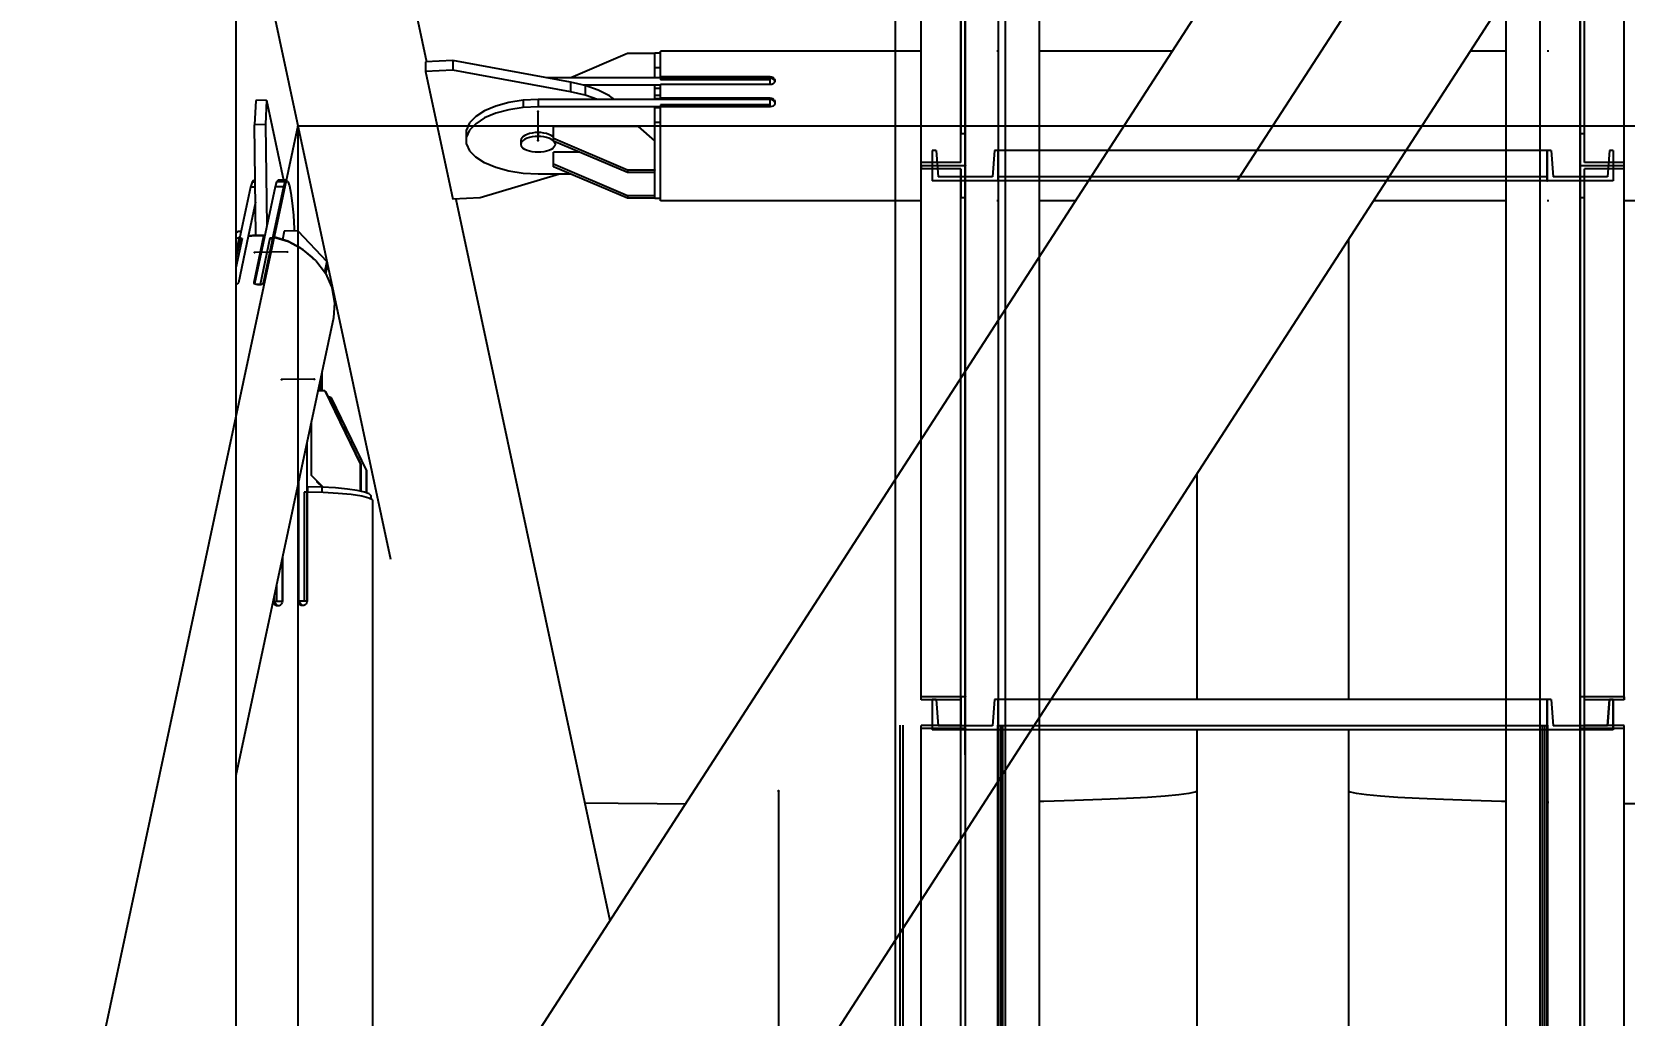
# Model space of a CAD drawing. Header units: millimetres. Extents: x 150209.93 to 150215.05, y 136675.65 to 136679.93.
# Drawn here: x 150211.3041 to 150211.3621, y 136678.6645 to 136678.7003 of the extents above; entities that cross this region are included whole.
import ezdxf

# ---------------------------------------------------------------- set-up
doc = ezdxf.new("R2010")
doc.units = ezdxf.units.MM
doc.header["$LTSCALE"] = 0.25
for name, pattern in [('CENTER', [50.8, 31.75, -6.35, 6.35, -6.35]), ('XKITLINE00', [0]), ('XKITLINE02', [4, 2, -2]), ('XKITLINE03', [6, 3, -1, 1, -1])]:
    doc.linetypes.add(name, pattern=pattern)
doc.styles.add('ROMANS', font='romans.shx')
doc.dimstyles.new('MD300', dxfattribs={"dimtxt": 2.5, "dimasz": 2.5, "dimexe": 1, "dimexo": 1, "dimgap": 0.5, "dimtad": 1, "dimdec": 1, "dimlfac": 50, "dimrnd": 0.5, "dimdsep": 46, "dimtxsty": 'ROMANS', "dimcen": 1, "dimclrd": 146, "dimclre": 146, "dimclrt": 30, "dimadec": 1, "dimazin": 2, "dimtfac": 1, "dimtdec": 1, "dimtmove": 0, "dimatfit": 1, "dimfxl": 1, "dimtolj": 1, "dimtzin": 0, "dimlwd": -1, "dimlwe": -1, "dimarcsym": 0})

# ---------------------------------------------------------------- blocks, each defined once
blk = doc.blocks.new('çatıı')
at = {"color": 8, "linetype": 'CENTER'}
for p, q in [((12015, 16877.2), (12015, 15209.12)), ((11840, 15740.27), (12015, 14920.27)), ((12370, 15740.27), (11840, 14920.27)), ((11971.21, 15327.62), (11971.21, 15332.93)), ((11927.5, 15330.27), (11840, 14920.27)), ((11927.5, 15330.27), (11927.5, 14510.27)), ((11927.5, 15330.27), (12282.5, 15330.27)), ((11925.57, 15307.31), (11919.6, 15307.23)), ((11930.48, 15284.13), (11924.51, 15284.06)), ((12015, 15209.12), (12015, 13540.01))]:
    blk.add_line(p, q, dxfattribs=at)
at = {"color": 8, "linetype": 'XKITLINE00'}
for p, q in [((11916.2, 15704.03), (11916.2, 15132.31)), ((12223.64, 15555.83), (11947.88, 15129.19)), ((12262.11, 15531.36), (11986.35, 15104.72)), ((11916.2, 15504.65), (11950.92, 15341.95)), ((11955.69, 15342.18), (11950.72, 15341.95)), ((11950.72, 15341.95), (11950.72, 15340.18)), ((11977.15, 15338.25), (11955.69, 15342.18)), ((11955.69, 15342.18), (11955.69, 15340.41)), ((11987.51, 15343.45), (11977.16, 15339.05)), ((11992.51, 15343.45), (11987.51, 15343.45)), ((11993.51, 15343.52), (11992.51, 15343.52)), ((11992.51, 15342.28), (11992.51, 15343.52)), ((11992.51, 15339.05), (11992.51, 15342.28)), ((11993.51, 15339.05), (11993.51, 15343.92)), ((12041.01, 15343.92), (11993.51, 15343.92)), ((12055.01, 15343.92), (12054.73, 15343.92)), ((12086.67, 15343.92), (12062.51, 15343.92)), ((12147.49, 15343.92), (12140.95, 15343.92)), ((12155.27, 15343.92), (12154.99, 15343.92)), ((11955.69, 15340.41), (11950.72, 15340.18)), ((11950.72, 15340.18), (11955.68, 15316.92)), ((11977.15, 15336.48), (11955.69, 15340.41)), ((11993.51, 15339.05), (11972.8, 15339.05)), ((11979.82, 15337.63), (11977.15, 15338.25)), ((11977.15, 15338.25), (11977.15, 15336.48)), ((11993.51, 15340.88), (11992.51, 15340.88)), ((12013.51, 15339.22), (11993.51, 15339.22)), ((11993.51, 15339.05), (11993.51, 15338.65)), ((12013.51, 15338.93), (11993.51, 15338.93)), ((12013.51, 15338.65), (11993.51, 15338.65)), ((12013.51, 15339.22), (12013.51, 15338.93)), ((12013.77, 15339.18), (12013.51, 15339.22)), ((12013.51, 15337.82), (12013.51, 15338.93)), ((12013.77, 15338.9), (12013.53, 15338.93)), ((12014.01, 15339.1), (12013.77, 15339.18)), ((12014.01, 15338.81), (12013.77, 15338.9)), ((12014.2, 15338.94), (12014.01, 15339.1)), ((12014.04, 15338.79), (12014.01, 15338.81)), ((12014.2, 15338.66), (12014.04, 15338.79)), ((12014.2, 15338.94), (12014.32, 15338.74)), ((12014.2, 15338.66), (12014.32, 15338.46)), ((12014.32, 15338.31), (12014.2, 15338.11)), ((12014.32, 15338.74), (12014.36, 15338.53)), ((12014.36, 15338.53), (12014.32, 15338.31)), ((12014.32, 15338.46), (12014.33, 15338.38)), ((11979.82, 15335.86), (11977.15, 15336.48)), ((11993.51, 15337.72), (11979.41, 15337.72)), ((11982.19, 15336.79), (11979.82, 15337.63)), ((11979.82, 15337.63), (11979.82, 15335.86)), ((11982.05, 15335.07), (11979.82, 15335.86)), ((11984.2, 15335.76), (11982.19, 15336.79)), ((11985.12, 15335.07), (11984.2, 15335.76)), ((11993.51, 15337.67), (11992.51, 15337.67)), ((11992.51, 15336.47), (11992.51, 15337.67)), ((11993.51, 15337.08), (11992.51, 15337.08)), ((11992.51, 15335.07), (11992.51, 15336.47)), ((11993.51, 15335.84), (11992.51, 15335.84)), ((11993.51, 15335.34), (11993.51, 15337.82)), ((12013.51, 15337.82), (11993.51, 15337.82)), ((11993.51, 15335.34), (11993.51, 15335.07)), ((12013.51, 15335.34), (11993.51, 15335.34)), ((12013.77, 15337.85), (12013.51, 15337.82)), ((12013.51, 15335.34), (12013.51, 15335.07)), ((12013.77, 15335.3), (12013.51, 15335.34)), ((12014.01, 15337.95), (12013.77, 15337.85)), ((12014.2, 15338.11), (12014.01, 15337.95)), ((11919.8, 15334.91), (11919.61, 15330.5)), ((11921.79, 15334.94), (11919.8, 15334.91)), ((11921.79, 15334.94), (11921.6, 15330.53)), ((11921.79, 15334.94), (11924.87, 15320.4)), ((11961.48, 15333.05), (11959.87, 15332.01)), ((11963.51, 15333.9), (11961.48, 15333.05)), ((11963.51, 15332.58), (11961.48, 15331.72)), ((11965.88, 15334.54), (11963.51, 15333.9)), ((11965.88, 15333.22), (11963.51, 15332.58)), ((11968.49, 15334.94), (11965.88, 15334.54)), ((11968.49, 15333.61), (11965.88, 15333.22)), ((11971.21, 15335.07), (11968.49, 15334.94)), ((11968.49, 15334.94), (11968.49, 15333.61)), ((11971.21, 15333.75), (11968.49, 15333.61)), ((12013.51, 15335.07), (11971.21, 15335.07)), ((11971.21, 15335.07), (11971.21, 15333.75)), ((11993.51, 15333.75), (11971.21, 15333.75)), ((11993.51, 15335.19), (11992.51, 15335.19)), ((11992.51, 15328.16), (11992.51, 15333.55)), ((11993.51, 15333.55), (11992.51, 15333.55)), ((11993.51, 15335.19), (11993.51, 15335.07)), ((12013.51, 15334.14), (11993.51, 15334.14)), ((11993.51, 15334.14), (11993.51, 15333.75)), ((11993.51, 15316.63), (11993.51, 15333.74)), ((12013.51, 15333.74), (11993.51, 15333.74)), ((12013.51, 15333.74), (12013.51, 15335.07)), ((12013.77, 15335.02), (12013.51, 15335.06)), ((12013.77, 15333.81), (12013.51, 15333.74)), ((12013.77, 15335.3), (12013.77, 15335.02)), ((12014.01, 15335.19), (12013.77, 15335.3)), ((12014.01, 15334.91), (12013.77, 15335.02)), ((12014.01, 15333.9), (12013.77, 15333.81)), ((12014.2, 15335.01), (12014.01, 15335.19)), ((12014.2, 15334.73), (12014.01, 15334.91)), ((12014.2, 15334.08), (12014.01, 15333.9)), ((12014.2, 15335.01), (12014.32, 15334.79)), ((12014.2, 15334.73), (12014.32, 15334.51)), ((12014.32, 15334.3), (12014.2, 15334.08)), ((12014.32, 15334.79), (12014.36, 15334.55)), ((12014.36, 15334.55), (12014.32, 15334.3)), ((12014.32, 15334.51), (12014.34, 15334.41)), ((11921.6, 15330.53), (11919.61, 15330.5)), ((11919.85, 15310.34), (11919.61, 15330.5)), ((11921.6, 15330.53), (11921.82, 15311.99)), ((11958.75, 15330.84), (11958.18, 15329.59)), ((11958.18, 15326.98), (11958.18, 15329.59)), ((11959.87, 15332.01), (11958.75, 15330.84)), ((11959.87, 15330.68), (11958.75, 15329.51)), ((11961.48, 15331.72), (11959.87, 15330.68)), ((11989.51, 15330.19), (11974.01, 15330.19)), ((11974.01, 15327.52), (11974.01, 15330.19)), ((11992.51, 15327.54), (11989.51, 15330.19)), ((11993.51, 15330.87), (11992.51, 15330.87)), ((11958.75, 15329.51), (11958.18, 15328.26)), ((11958.18, 15326.98), (11958.75, 15325.73)), ((11968.16, 15327.87), (11968.11, 15327.62)), ((11968.11, 15327.62), (11968.11, 15326.92)), ((11968.16, 15327.17), (11968.11, 15326.92)), ((11968.11, 15326.92), (11968.16, 15326.66)), ((11968.3, 15328.12), (11968.16, 15327.87)), ((11968.3, 15327.41), (11968.16, 15327.17)), ((11968.16, 15326.66), (11968.3, 15326.42)), ((11968.53, 15328.35), (11968.3, 15328.12)), ((11968.53, 15327.64), (11968.3, 15327.41)), ((11968.84, 15328.55), (11968.53, 15328.35)), ((11968.84, 15327.85), (11968.53, 15327.64)), ((11969.22, 15328.73), (11968.84, 15328.55)), ((11969.22, 15328.03), (11968.84, 15327.85)), ((11969.66, 15328.88), (11969.22, 15328.73)), ((11969.66, 15328.17), (11969.22, 15328.03)), ((11970.15, 15328.98), (11969.66, 15328.88)), ((11970.15, 15328.28), (11969.66, 15328.17)), ((11970.67, 15329.05), (11970.15, 15328.98)), ((11970.67, 15328.34), (11970.15, 15328.28)), ((11971.21, 15329.07), (11970.67, 15329.05)), ((11971.21, 15328.36), (11970.67, 15328.34)), ((11971.21, 15329.07), (11971.21, 15328.36)), ((11971.75, 15329.05), (11971.21, 15329.07)), ((11971.75, 15328.34), (11971.21, 15328.36)), ((11972.27, 15328.98), (11971.75, 15329.05)), ((11972.27, 15328.28), (11971.75, 15328.34)), ((11972.76, 15328.88), (11972.27, 15328.98)), ((11972.76, 15328.17), (11972.27, 15328.28)), ((11973.2, 15328.73), (11972.76, 15328.88)), ((11973.2, 15328.03), (11972.76, 15328.17)), ((11973.59, 15328.55), (11973.2, 15328.73)), ((11973.59, 15327.85), (11973.2, 15328.03)), ((11973.9, 15328.35), (11973.59, 15328.55)), ((11973.9, 15327.64), (11973.59, 15327.85)), ((11973.9, 15328.35), (11974.01, 15328.23)), ((11973.9, 15327.64), (11974.01, 15327.52)), ((11987.51, 15322.24), (11974.01, 15327.98)), ((11987.51, 15321.77), (11974.01, 15327.52)), ((11974.03, 15327.51), (11974.12, 15327.41)), ((11974.12, 15327.41), (11974.26, 15327.17)), ((11974.26, 15326.66), (11974.12, 15326.42)), ((11974.26, 15327.17), (11974.31, 15326.92)), ((11974.31, 15326.92), (11974.26, 15326.66)), ((11974.31, 15327.39), (11974.31, 15326.92)), ((11992.51, 15322.25), (11992.51, 15328.16)), ((11958.75, 15325.73), (11959.87, 15324.56)), ((11961.48, 15323.53), (11959.87, 15324.56)), ((11968.3, 15326.42), (11968.53, 15326.19)), ((11968.84, 15325.98), (11968.53, 15326.19)), ((11969.22, 15325.81), (11968.84, 15325.98)), ((11969.66, 15325.66), (11969.22, 15325.81)), ((11970.15, 15325.55), (11969.66, 15325.66)), ((11970.67, 15325.49), (11970.15, 15325.55)), ((11971.21, 15325.47), (11970.67, 15325.49)), ((11971.75, 15325.49), (11971.21, 15325.47)), ((11972.27, 15325.55), (11971.75, 15325.49)), ((11972.76, 15325.66), (11972.27, 15325.55)), ((11973.2, 15325.81), (11972.76, 15325.66)), ((11973.59, 15325.98), (11973.2, 15325.81)), ((11973.9, 15326.19), (11973.59, 15325.98)), ((11974.12, 15326.42), (11973.9, 15326.19)), ((11978.7, 15325.52), (11974.01, 15325.52)), ((11974.01, 15322.84), (11974.01, 15325.52)), ((11975.1, 15321.5), (11960.66, 15317.16)), ((11963.51, 15322.67), (11961.48, 15323.53)), ((11965.88, 15322.03), (11963.51, 15322.67)), ((11968.49, 15321.63), (11965.88, 15322.03)), ((11971.21, 15321.5), (11968.49, 15321.63)), ((11977.16, 15321.5), (11971.21, 15321.5)), ((11987.51, 15317.56), (11974.01, 15323.31)), ((11987.51, 15317.1), (11974.01, 15322.84)), ((11992.51, 15322.24), (11987.51, 15322.24)), ((11987.51, 15322.24), (11987.51, 15321.77)), ((11992.51, 15321.77), (11987.51, 15321.77)), ((11992.51, 15322.25), (11992.51, 15322.24)), ((11992.51, 15322.24), (11992.51, 15322.22)), ((11992.51, 15317.12), (11992.51, 15322.22)), ((11918.88, 15319.12), (11916.88, 15309.74)), ((11919.14, 15320), (11918.88, 15319.12)), ((11919.75, 15319.13), (11918.88, 15319.12)), ((11919.42, 15320.33), (11919.14, 15320)), ((11919.74, 15320.01), (11919.14, 15320)), ((11919.73, 15320.33), (11919.42, 15320.33)), ((11923.35, 15319.17), (11919.58, 15301.51)), ((11924.84, 15319.19), (11922.84, 15309.82)), ((11923.61, 15320.06), (11923.35, 15319.17)), ((11924.84, 15319.19), (11923.35, 15319.17)), ((11923.89, 15320.39), (11923.61, 15320.06)), ((11925.1, 15320.08), (11923.61, 15320.06)), ((11925.38, 15320.41), (11923.89, 15320.39)), ((11925.1, 15320.08), (11924.84, 15319.19)), ((11925.38, 15320.41), (11925.1, 15320.08)), ((11925.67, 15320.16), (11925.38, 15320.41)), ((11925.67, 15320.16), (11925.96, 15319.35)), ((11925.96, 15319.35), (11926.22, 15318.02)), ((11926.22, 15318.02), (11926.46, 15316.22)), ((11919.78, 15316.37), (11918.44, 15310.12)), ((11926.46, 15316.22), (11926.66, 15314.03)), ((11960.66, 15317.16), (11955.68, 15316.92)), ((11956.25, 15316.95), (11984.3, 15185.53)), ((11992.51, 15317.56), (11987.51, 15317.56)), ((11987.51, 15317.56), (11987.51, 15317.1)), ((11992.51, 15317.1), (11987.51, 15317.1)), ((11992.51, 15317.12), (11992.51, 15317.1)), ((11992.51, 15317.1), (11992.51, 15317.03)), ((11993.51, 15317.03), (11992.51, 15317.03)), ((12041.01, 15316.63), (11993.51, 15316.63)), ((12055.01, 15316.63), (12054.73, 15316.63)), ((12069.04, 15316.63), (12062.51, 15316.63)), ((12147.49, 15316.63), (12123.32, 15316.63)), ((12155.27, 15316.63), (12154.99, 15316.63)), ((12216.48, 15316.63), (12168.99, 15316.63)), ((11926.66, 15314.03), (11926.81, 15311.54)), ((11916.56, 15311.01), (11916.2, 15310.74)), ((11916.88, 15309.97), (11916.2, 15309.73)), ((11916.77, 15309.91), (11916.2, 15307.23)), ((11916.77, 15309.91), (11916.2, 15309.72)), ((11917.33, 15309.75), (11916.2, 15304.45)), ((11916.89, 15309.51), (11916.2, 15306.25)), ((11916.8, 15309.34), (11916.2, 15306.5)), ((11917.15, 15311.02), (11916.56, 15311.01)), ((11918.45, 15310.12), (11916.65, 15301.71)), ((11916.77, 15309.91), (11916.8, 15309.34)), ((11916.88, 15309.97), (11916.79, 15309.54)), ((11916.79, 15309.54), (11916.81, 15309.15)), ((11916.88, 15309.97), (11916.89, 15309.8)), ((11917.33, 15309.75), (11916.88, 15309.74)), ((11916.88, 15309.74), (11916.89, 15309.51)), ((11917.33, 15309.75), (11916.89, 15309.51)), ((11919.83, 15310.28), (11918.45, 15310.12)), ((11918.55, 15310.25), (11918.53, 15310.13)), ((11919.25, 15310.31), (11918.55, 15310.25)), ((11919.25, 15310.31), (11919.22, 15310.21)), ((11919.94, 15310.34), (11919.25, 15310.31)), ((11921.23, 15310.16), (11919.44, 15301.75)), ((11921.26, 15309.61), (11919.54, 15301.54)), ((11921.23, 15310.16), (11919.83, 15310.28)), ((11920.64, 15310.33), (11919.94, 15310.34)), ((11922.39, 15309.81), (11920.6, 15301.41)), ((11920.64, 15310.33), (11920.61, 15310.21)), ((11921.34, 15310.29), (11920.64, 15310.33)), ((11922.93, 15309.99), (11921.14, 15301.58)), ((11921.23, 15310.16), (11921.26, 15309.61)), ((11921.34, 15310.29), (11921.25, 15309.87)), ((11921.25, 15309.87), (11921.27, 15309.44)), ((11921.34, 15310.29), (11921.36, 15309.86)), ((11922.84, 15309.82), (11922.39, 15309.81)), ((11922.85, 15309.59), (11922.39, 15309.81)), ((11922.84, 15309.82), (11922.85, 15309.63)), ((11925.79, 15309.13), (11922.93, 15309.99)), ((11923.04, 15310.04), (11923.03, 15309.96)), ((11925.64, 15309.26), (11923.04, 15310.04)), ((11925.01, 15311.12), (11924.68, 15309.55)), ((11927.5, 15311.15), (11925.01, 15311.12)), ((11925.64, 15309.26), (11925.63, 15309.18)), ((11928.03, 15308.01), (11925.64, 15309.26)), ((11926.81, 15311.54), (11926.83, 15311.14)), ((11927.5, 15311.15), (11932.75, 15305.56)), ((12118.8, 15309.63), (12118.8, 15225.78)), ((11928.46, 15307.69), (11925.79, 15309.13)), ((11928.39, 15307.72), (11928.03, 15308.01)), ((11930.73, 15305.75), (11928.46, 15307.69)), ((11930.11, 15306.36), (11928.74, 15307.45)), ((11930.11, 15306.36), (11930.35, 15306.08)), ((11930.73, 15305.75), (11932.49, 15303.43)), ((11932.75, 15305.56), (11932.34, 15303.62)), ((11932.49, 15303.43), (11933.65, 15300.82)), ((11932.81, 15304.65), (11932.53, 15303.34)), ((11932.75, 15305.56), (11932.81, 15304.65)), ((11916.24, 15301.39), (11916.2, 15301.37)), ((11916.45, 15301.49), (11916.24, 15301.39)), ((11916.59, 15301.6), (11916.45, 15301.49)), ((11916.65, 15301.71), (11916.59, 15301.6)), ((11919.44, 15301.75), (11919.45, 15301.64)), ((11919.45, 15301.64), (11919.55, 15301.53)), ((11919.73, 15301.43), (11919.55, 15301.53)), ((11919.95, 15301.36), (11919.73, 15301.43)), ((11920.6, 15301.41), (11919.82, 15301.4)), ((11920.21, 15301.32), (11919.95, 15301.36)), ((11920.48, 15301.31), (11920.21, 15301.32)), ((11920.72, 15301.34), (11920.48, 15301.31)), ((11920.73, 15301.34), (11920.6, 15301.41)), ((11920.93, 15301.4), (11920.72, 15301.34)), ((11921.05, 15301.49), (11920.93, 15301.4)), ((11921.14, 15301.58), (11921.05, 15301.49)), ((11933.65, 15300.82), (11934.16, 15298.07)), ((11934.16, 15298.07), (11933.99, 15295.31)), ((11933.99, 15295.31), (11916.2, 15211.94)), ((11931.6, 15283.24), (11931.58, 15282.74)), ((11931.6, 15284.11), (11931.6, 15283.77)), ((11931.6, 15283.77), (11931.6, 15283.24)), ((11931.83, 15285.2), (11931.86, 15282.57)), ((11932.38, 15282.04), (11931.15, 15282.02)), ((11931.56, 15282.28), (11931.54, 15282.03)), ((11931.58, 15282.74), (11931.56, 15282.28)), ((11931.86, 15282.57), (11931.86, 15282.03)), ((11932.38, 15282.04), (11932.49, 15281.92)), ((11932.38, 15282.04), (11938.85, 15268.72)), ((11932.49, 15281.92), (11938.95, 15268.6)), ((11933.44, 15280.85), (11933.01, 15280.84)), ((11933.44, 15280.85), (11933.54, 15280.73)), ((11933.44, 15280.85), (11939.9, 15267.53)), ((11933.54, 15280.73), (11940.01, 15267.41)), ((11929.9, 15276.15), (11929.9, 15266.62)), ((11929.1, 15272.4), (11929.1, 15263.55)), ((11938.85, 15268.72), (11938.95, 15268.6)), ((11938.85, 15268.72), (11938.85, 15263.75)), ((11932.12, 15264.43), (11929.9, 15266.62)), ((11932.1, 15264.43), (11930, 15266.5)), ((11938.95, 15268.6), (11938.95, 15263.73)), ((11939.9, 15267.53), (11940.01, 15267.41)), ((11939.9, 15267.53), (11939.9, 15263.48)), ((11940.01, 15267.41), (11940.01, 15263.44)), ((12091.2, 15266.93), (12091.2, 15225.78)), ((11927.47, 15263.58), (11927.22, 15263.58)), ((11927.5, 15264.53), (11927.42, 15264.53)), ((11927.47, 15263.58), (11927.47, 15243.72)), ((11927.47, 15263.58), (11927.53, 15263.51)), ((11927.5, 15264.53), (11927.5, 15263.54)), ((11927.5, 15264.53), (11927.61, 15264.41)), ((11927.5, 15263.54), (11927.61, 15263.42)), ((11927.53, 15263.51), (11927.53, 15243.65)), ((11927.61, 15265.41), (11927.61, 15243.68)), ((11929.1, 15263.55), (11928.65, 15263.55)), ((11928.65, 15263.55), (11928.65, 15243.69)), ((11929.12, 15263.52), (11928.65, 15263.55)), ((11929.1, 15263.55), (11929.12, 15263.52)), ((11929.12, 15263.52), (11929.12, 15243.67)), ((11929.18, 15263.58), (11929.18, 15243.72)), ((11932.09, 15263.49), (11929.18, 15263.58)), ((11931.86, 15264.45), (11929.22, 15264.52)), ((11929.22, 15264.52), (11929.22, 15263.57)), ((11930.95, 15265.56), (11930.95, 15265.43)), ((11931.95, 15264.44), (11930.95, 15265.43)), ((11931.94, 15264.44), (11931.06, 15265.31)), ((11931.86, 15264.52), (11931.86, 15264.45)), ((11934.32, 15264.31), (11931.86, 15264.45)), ((11931.86, 15264.45), (11931.86, 15263.5)), ((11934.83, 15263.33), (11932.09, 15263.49)), ((11936.49, 15264.11), (11934.32, 15264.31)), ((11937.21, 15263.1), (11934.83, 15263.33)), ((11938.29, 15263.87), (11936.49, 15264.11)), ((11939.1, 15262.81), (11937.21, 15263.1)), ((11938.83, 15263.75), (11938.29, 15263.87)), ((11938.85, 15263.75), (11938.83, 15263.75)), ((11939.63, 15263.58), (11938.85, 15263.75)), ((11938.85, 15263.75), (11938.85, 15263.75)), ((11940.46, 15263.27), (11939.63, 15263.58)), ((11940.46, 15263.27), (11940.75, 15262.95)), ((11940.75, 15262.95), (11940.75, 15262.3)), ((11927.61, 15260.4), (11927.53, 15260.4)), ((11940.41, 15262.48), (11939.1, 15262.81)), ((11941.07, 15262.13), (11940.41, 15262.48)), ((11941.07, 15262.13), (11941.07, 15120.69)), ((11924.62, 15251.43), (11924.62, 15243.64)), ((11924.68, 15251.7), (11924.68, 15243.69)), ((11923.58, 15246.55), (11923.58, 15243.63)), ((11923.01, 15243.88), (11923.01, 15243.64)), ((11923.01, 15243.64), (11923.08, 15243.57)), ((11923.01, 15243.64), (11923.07, 15243.38)), ((11923.07, 15243.38), (11923.17, 15243.15)), ((11923.08, 15244.19), (11923.08, 15243.57)), ((11923.08, 15243.57), (11923.11, 15243.34)), ((11923.12, 15243.31), (11923.22, 15243.1)), ((11923.16, 15244.57), (11923.16, 15243.59)), ((11923.58, 15243.63), (11923.16, 15243.59)), ((11923.16, 15243.59), (11923.84, 15242.82)), ((11923.35, 15242.97), (11923.19, 15243.13)), ((11923.59, 15242.86), (11923.35, 15242.97)), ((11924.62, 15243.64), (11923.58, 15243.63)), ((11923.85, 15242.82), (11923.59, 15242.86)), ((11924.1, 15242.87), (11923.85, 15242.82)), ((11924.34, 15243), (11924.1, 15242.87)), ((11924.52, 15243.19), (11924.34, 15243)), ((11924.64, 15243.43), (11924.52, 15243.19)), ((11924.62, 15243.64), (11924.67, 15243.59)), ((11924.68, 15243.69), (11924.64, 15243.43)), ((11927.47, 15243.72), (11927.53, 15243.65)), ((11927.47, 15243.72), (11927.51, 15243.46)), ((11927.51, 15243.46), (11927.57, 15243.39)), ((11927.51, 15243.46), (11927.63, 15243.23)), ((11927.53, 15243.65), (11927.57, 15243.39)), ((11927.57, 15243.39), (11927.68, 15243.17)), ((11928.65, 15243.69), (11927.61, 15243.68)), ((11927.61, 15243.68), (11928.31, 15242.88)), ((11927.82, 15243.04), (11927.63, 15243.23)), ((11928.06, 15242.92), (11927.82, 15243.04)), ((11928.32, 15242.88), (11928.06, 15242.92)), ((11928.58, 15242.92), (11928.32, 15242.88)), ((11928.82, 15243.04), (11928.58, 15242.92)), ((11929.12, 15243.67), (11928.65, 15243.69)), ((11929.01, 15243.23), (11928.82, 15243.04)), ((11929.11, 15243.46), (11929.01, 15243.23)), ((11929.18, 15243.72), (11929.11, 15243.46)), ((11929.12, 15243.67), (11929.16, 15243.63)), ((12091.2, 15220.28), (12091.2, 15209.12)), ((12118.8, 15220.28), (12118.8, 15209.12)), ((12082.2, 15207.95), (12078.35, 15207.74)), ((12082.2, 15207.95), (12078.35, 15207.74)), ((12085.39, 15208.17), (12082.2, 15207.95)), ((12085.39, 15208.17), (12082.2, 15207.95)), ((12087.91, 15208.4), (12085.39, 15208.17)), ((12087.91, 15208.4), (12085.39, 15208.17)), ((12089.73, 15208.64), (12087.91, 15208.4)), ((12089.73, 15208.64), (12087.91, 15208.4)), ((12090.83, 15208.88), (12089.73, 15208.64)), ((12090.83, 15208.88), (12089.73, 15208.64)), ((12091.2, 15209.12), (12090.83, 15208.88)), ((12091.2, 15209.12), (12090.83, 15208.88)), ((12091.2, 15209.12), (12091.2, 15125.78)), ((12119.16, 15208.88), (12118.8, 15209.12)), ((12118.8, 15209.12), (12118.8, 15125.78)), ((12119.16, 15208.88), (12118.8, 15209.12)), ((12120.26, 15208.64), (12119.16, 15208.88)), ((12120.26, 15208.64), (12119.16, 15208.88)), ((12122.08, 15208.4), (12120.26, 15208.64)), ((12122.08, 15208.4), (12120.26, 15208.64)), ((12124.6, 15208.17), (12122.08, 15208.4)), ((12124.6, 15208.17), (12122.08, 15208.4)), ((12127.79, 15207.95), (12124.6, 15208.17)), ((12127.79, 15207.95), (12124.6, 15208.17)), ((12131.64, 15207.74), (12127.79, 15207.95)), ((12131.64, 15207.74), (12127.79, 15207.95)), ((11985.83, 15206.82), (11979.74, 15206.92)), ((11992.88, 15206.74), (11985.83, 15206.82)), ((11997.98, 15206.7), (11992.88, 15206.74)), ((12055.01, 15207.01), (12054.73, 15207)), ((12063.34, 15207.2), (12062.51, 15207.18)), ((12068.88, 15207.36), (12063.34, 15207.2)), ((12073.9, 15207.54), (12068.88, 15207.36)), ((12073.9, 15207.54), (12068.88, 15207.36)), ((12078.35, 15207.74), (12073.9, 15207.54)), ((12078.35, 15207.74), (12073.9, 15207.54)), ((12136.09, 15207.54), (12131.64, 15207.74)), ((12136.09, 15207.54), (12131.64, 15207.74)), ((12141.11, 15207.36), (12136.09, 15207.54)), ((12141.11, 15207.36), (12136.09, 15207.54)), ((12146.65, 15207.2), (12141.11, 15207.36)), ((12147.49, 15207.18), (12146.65, 15207.2)), ((12155.27, 15207), (12154.99, 15207.01)), ((12172.88, 15206.74), (12168.99, 15206.78))]:
    blk.add_line(p, q, dxfattribs=at)
at = {"color": 116, "linetype": 'XKITLINE02', "true_color": 0x136734}
for p, q in [((12048.21, 15323.61), (12048.21, 15426.28)), ((12160.99, 15323.03), (12160.99, 15426.28)), ((12161.79, 15323.61), (12161.79, 15426.28)), ((12041.01, 15323.03), (12041.01, 15421.06)), ((12048.21, 15420.98), (12048.21, 15328.83)), ((12049.01, 15420.98), (12049.01, 15328.83)), ((12049.01, 15323.03), (12049.01, 15420.48)), ((12168.99, 15323.03), (12168.99, 15421.06)), ((12037.16, 13721.24), (12037.17, 15406.22)), ((12037.69, 13721.24), (12037.7, 15406.22)), ((12054.93, 13721.24), (12054.93, 15406.22)), ((12055.01, 13721.24), (12055.01, 15406.22)), ((12055.46, 13721.24), (12055.47, 15406.22)), ((12055.86, 13721.24), (12055.86, 15406.22)), ((12147.49, 14302.1), (12147.49, 15406.22)), ((12153.69, 13723.56), (12153.69, 15406.22)), ((12154.14, 13721.24), (12154.14, 15406.22)), ((12154.54, 13721.24), (12154.54, 15406.22)), ((12154.99, 13721.24), (12154.99, 15406.22)), ((12155.07, 13721.24), (12155.07, 15406.22)), ((12049.01, 15328.83), (12048.21, 15328.83)), ((12049.01, 15328.83), (12049.01, 15323.03)), ((12161.79, 15328.83), (12160.99, 15328.83)), ((12043.69, 15325.78), (12043.01, 15325.78)), ((12043.01, 15325.78), (12043.01, 15320.28)), ((12043.01, 15325.78), (12043.01, 15320.28)), ((12043.69, 15325.78), (12044.07, 15320.98)), ((12043.69, 15325.78), (12044.07, 15320.98)), ((12054.33, 15325.78), (12053.95, 15320.98)), ((12054.33, 15325.78), (12053.95, 15320.98)), ((12055.01, 15325.78), (12054.33, 15325.78)), ((12062.51, 15325.78), (12055.01, 15325.78)), ((12055.01, 15320.28), (12055.01, 15325.78)), ((12055.01, 15325.78), (12055.01, 15320.28)), ((12055.01, 15325.78), (12055.01, 15320.28)), ((12129.23, 15325.78), (12074.94, 15325.78)), ((12154.99, 15325.78), (12147.49, 15325.78)), ((12154.99, 15320.28), (12154.99, 15325.78)), ((12154.99, 15325.78), (12154.99, 15320.28)), ((12155.67, 15325.78), (12154.99, 15325.78)), ((12154.99, 15325.78), (12154.99, 15320.28)), ((12155.67, 15325.78), (12156.05, 15320.98)), ((12155.67, 15325.78), (12156.05, 15320.98)), ((12166.31, 15325.78), (12165.93, 15320.98)), ((12166.31, 15325.78), (12165.93, 15320.98)), ((12166.99, 15325.78), (12166.31, 15325.78)), ((12166.99, 15325.78), (12166.99, 15320.28)), ((12166.99, 15325.78), (12166.99, 15320.28)), ((12048.21, 15323.61), (12041.01, 15323.61)), ((12049.01, 15323.03), (12041.01, 15323.03)), ((12041.01, 15323.03), (12041.01, 15322.44)), ((12049.01, 15323.03), (12041.01, 15323.03)), ((12041.01, 15225.71), (12041.01, 15323.03)), ((12048.21, 15322.44), (12041.01, 15322.44)), ((12053.95, 15320.98), (12044.07, 15320.98)), ((12048.21, 15322.44), (12048.21, 15317.2)), ((12048.21, 15220.46), (12048.21, 15322.44)), ((12049.01, 15317.2), (12049.01, 15323.03)), ((12049.01, 15220.46), (12049.01, 15320.98)), ((12154.99, 15320.98), (12055.01, 15320.98)), ((12165.93, 15320.98), (12156.05, 15320.98)), ((12168.99, 15323.03), (12160.99, 15323.03)), ((12160.99, 15220.46), (12160.99, 15323.03)), ((12168.99, 15323.03), (12160.99, 15323.03)), ((12168.99, 15323.61), (12161.79, 15323.61)), ((12161.79, 15220.46), (12161.79, 15322.44)), ((12168.99, 15322.44), (12161.79, 15322.44)), ((12168.99, 15225.71), (12168.99, 15323.03)), ((12055.01, 15320.28), (12043.01, 15320.28)), ((12062.51, 15320.28), (12055.01, 15320.28)), ((12125.67, 15320.28), (12071.39, 15320.28)), ((12154.99, 15320.28), (12147.49, 15320.28)), ((12166.99, 15320.28), (12154.99, 15320.28)), ((12049.01, 15317.2), (12048.21, 15317.2)), ((12161.79, 15317.2), (12160.99, 15317.2)), ((12062.51, 15222.55), (12062.51, 15306.54)), ((12056.32, 15212.96), (12056.32, 15296.95)), ((12036.31, 15182.02), (12036.32, 15266.01)), ((12049.01, 15226.29), (12041.01, 15226.29)), ((12048.21, 15225.71), (12041.01, 15225.71)), ((12043.69, 15225.78), (12043.01, 15225.78)), ((12043.01, 15225.78), (12043.01, 15220.28)), ((12043.01, 15225.78), (12043.01, 15220.28)), ((12043.69, 15225.78), (12044.07, 15220.98)), ((12043.69, 15225.78), (12044.07, 15220.98)), ((12049.01, 15226.28), (12048.21, 15226.28)), ((12048.21, 15226.28), (12048.21, 15221.06)), ((12048.21, 15123.61), (12048.21, 15226.28)), ((12049.01, 15215.71), (12049.01, 15226.28)), ((12049.01, 15226.28), (12049.01, 15128.83)), ((12054.33, 15225.78), (12053.95, 15220.98)), ((12054.33, 15225.78), (12053.95, 15220.98)), ((12055.01, 15225.78), (12054.33, 15225.78)), ((12064.6, 15225.78), (12055.01, 15225.78)), ((12055.01, 15220.28), (12055.01, 15225.78)), ((12055.01, 15225.78), (12055.01, 15220.28)), ((12055.01, 15225.78), (12055.01, 15220.28)), ((12154.99, 15225.78), (12147.49, 15225.78)), ((12154.99, 15220.28), (12154.99, 15225.78)), ((12154.99, 15225.78), (12154.99, 15220.28)), ((12155.67, 15225.78), (12154.99, 15225.78)), ((12154.99, 15225.78), (12154.99, 15220.28)), ((12155.67, 15225.78), (12156.05, 15220.98)), ((12155.67, 15225.78), (12156.05, 15220.98)), ((12160.99, 15226.29), (12160.99, 15220.46)), ((12168.99, 15226.29), (12160.99, 15226.29)), ((12160.99, 15123.03), (12160.99, 15226.28)), ((12161.79, 15226.28), (12160.99, 15226.28)), ((12161.79, 15123.61), (12161.79, 15226.28)), ((12161.79, 15220.46), (12161.79, 15225.71)), ((12168.99, 15225.71), (12161.79, 15225.71)), ((12166.31, 15225.78), (12165.93, 15220.98)), ((12165.93, 15220.98), (12166.31, 15225.78)), ((12166.99, 15225.78), (12166.31, 15225.78)), ((12166.99, 15225.78), (12166.99, 15220.28)), ((12166.99, 15220.28), (12166.99, 15225.78)), ((12168.99, 15226.29), (12168.99, 15225.71)), ((12048.21, 15221.06), (12041.01, 15221.06)), ((12041.01, 15214.93), (12041.01, 15221.06)), ((12041.01, 15123.03), (12041.01, 15221.06)), ((12049.01, 15220.48), (12041.01, 15220.48)), ((12055.01, 15220.28), (12043.01, 15220.28)), ((12053.95, 15220.98), (12044.07, 15220.98)), ((12049.01, 15220.46), (12048.21, 15220.46)), ((12154.99, 15220.98), (12055.01, 15220.98)), ((12062.51, 15220.28), (12055.01, 15220.28)), ((12154.99, 15220.28), (12147.49, 15220.28)), ((12166.99, 15220.28), (12154.99, 15220.28)), ((12165.93, 15220.98), (12156.05, 15220.98)), ((12168.99, 15220.47), (12160.99, 15220.47)), ((12161.79, 15220.46), (12160.99, 15220.46)), ((12168.99, 15221.06), (12161.79, 15221.06)), ((12168.99, 15123.03), (12168.99, 15221.06)), ((12049.01, 15215.71), (12049.01, 15123.03))]:
    blk.add_line(p, q, dxfattribs=at)
at = {"color": 1, "linetype": 'XKITLINE03'}
for p, q in [((12049.01, 15420.48), (12049.01, 15323.03)), ((12160.99, 15323.03), (12160.99, 15420.47)), ((12049.02, 15406.22), (12049.01, 13721.24)), ((12055.01, 15406.22), (12055.01, 13721.24)), ((12147.49, 13721.24), (12147.49, 15406.22)), ((12160.99, 15406.22), (12160.99, 13721.24)), ((12049.01, 15323.03), (12049.01, 15226.29)), ((12160.99, 15226.29), (12160.99, 15323.03)), ((12154.99, 15320.28), (12055.01, 15320.28)), ((12055.01, 15320.28), (12055.01, 15320.28)), ((12154.99, 15320.28), (12154.99, 15320.28)), ((12049.01, 15220.48), (12049.01, 15123.03)), ((12154.99, 15220.28), (12055.01, 15220.28)), ((12055.01, 15220.28), (12055.01, 15220.28)), ((12154.99, 15220.28), (12154.99, 15220.28)), ((12160.99, 15123.03), (12160.99, 15220.47))]:
    blk.add_line(p, q, dxfattribs=at)
at = {"color": 7, "linetype": 'XKITLINE00'}
for p, q in [((12036.32, 15266.01), (12036.32, 15406.22)), ((12056.32, 15296.95), (12056.32, 15406.22)), ((12062.51, 15306.54), (12062.51, 15406.22)), ((12153.69, 14943.1), (12153.69, 15363.62)), ((12147.49, 14943.1), (12147.49, 15354.03)), ((12074.94, 15325.78), (12062.51, 15325.78)), ((12147.49, 15325.78), (12129.23, 15325.78)), ((12071.39, 15320.28), (12062.51, 15320.28)), ((12147.49, 15320.28), (12125.67, 15320.28)), ((12147.49, 15225.78), (12064.6, 15225.78)), ((12062.51, 14943.1), (12062.51, 15222.55)), ((12147.49, 15220.28), (12062.51, 15220.28)), ((12056.31, 14943.1), (12056.32, 15212.96)), ((12036.31, 14943.1), (12036.31, 15182.02))]:
    blk.add_line(p, q, dxfattribs=at)
at = {"color": 8, "linetype": 'XKITLINE00'}
for centre in [(11971.21, 15332.93), (11927.5, 15330.27), (11927.5, 15330.27), (11927.5, 15330.27), (11971.21, 15327.62), (11919.6, 15307.23), (11925.57, 15307.31), (11924.51, 15284.06), (11930.48, 15284.13), (12015, 15209.12), (12015, 15209.12)]:
    blk.add_circle(centre, 0.05, dxfattribs=at)
at = {"color": 1, "linetype": 'XKITLINE00'}
for centre in [(12049.01, 15323.03), (12049.01, 15323.03), (12160.99, 15323.03), (12160.99, 15323.03), (12055.01, 15320.28), (12055.01, 15320.28), (12154.99, 15320.28), (12154.99, 15320.28), (12049.01, 15226.29), (12160.99, 15226.29), (12049.01, 15220.48), (12055.01, 15220.28), (12055.01, 15220.28), (12154.99, 15220.28), (12154.99, 15220.28), (12160.99, 15220.47)]:
    blk.add_circle(centre, 0.05, dxfattribs=at)
blk = doc.blocks.new('*D4')
at = {"color": 146, "transparency": 16777216}
for p, q in [((150211.389635, 136678.626031), (150212.053944, 136678.624802)), ((150211.358006, 136677.744973), (150211.357786, 136677.626088)), ((150212.082314, 136677.743633), (150212.082095, 136677.624748))]:
    blk.add_line(p, q, dxfattribs=at)
for points in [[(150211.389644, 136678.631031), (150211.389626, 136678.621031), (150211.359635, 136678.626086)], [(150212.053953, 136678.629802), (150212.053935, 136678.619802), (150212.083944, 136678.624747)]]:
    blk.add_solid(points, dxfattribs=at)
at = {"layer": 'DEFPOINTS', "color": 0, "transparency": 16777216}
for p in [(150211.359855, 136678.744971), (150212.084164, 136678.743631), (150212.083944, 136678.624747)]:
    blk.add_point(p, dxfattribs=at)
at = {"color": 30, "transparency": 16777216, "insert": (150211.721836, 136678.650416), "char_height": 0.03, "attachment_point": 5, "rotation": 359.89403, "style": 'ROMANS'}
blk.add_mtext('\\A1;36', dxfattribs=at)

msp = doc.modelspace()

# ---------------------------------------------------------------- block references
at = {"xscale": 0.0002000170049888334, "yscale": 0.0002000170049888334, "zscale": 0.0002000170049888334}
msp.add_blockref('çatıı', (150208.928067, 136675.630592), dxfattribs=at)

# ---------------------------------------------------------------- dimensions: what is measured, and where the dimension line sits
dim = msp.add_aligned_dim(p1=(150211.359855, 136678.744971), p2=(150212.084164, 136678.743631), distance=-0.118885, dimstyle='MD300', override={"dimtxt": 0.03, "dimasz": 0.03, "dimgap": 0.01})
dim.commit()
dim.dimension.update_dxf_attribs({"geometry": '*D4', "text_midpoint": (150211.721836, 136678.650416)})

doc.saveas('drawing.dxf')
